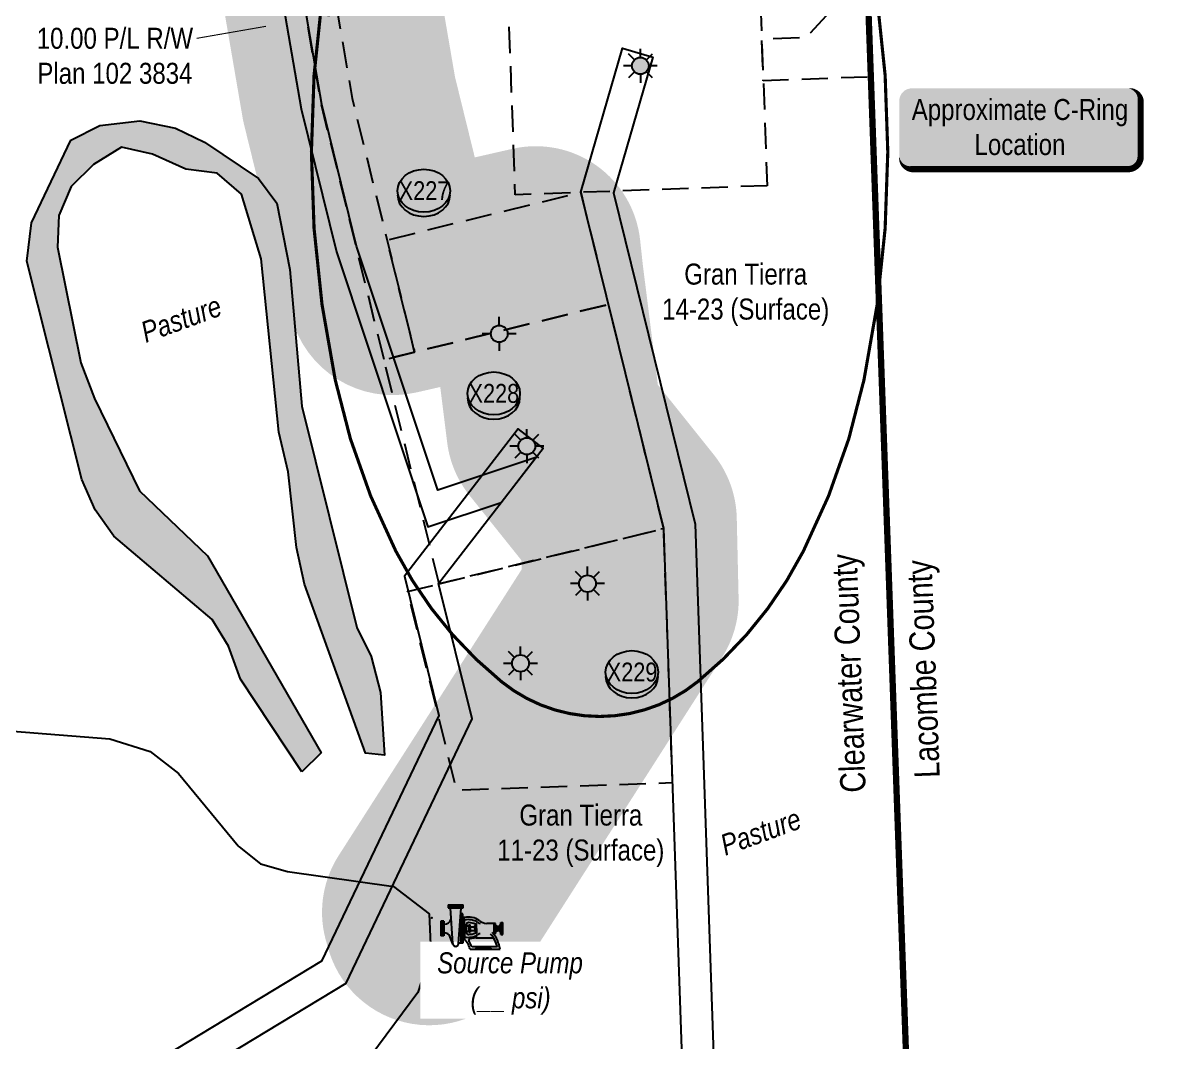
# Model space of a CAD drawing. Extents: x 670596 to 687743, y 5824540 to 5836613.
# Drawn here: x 671163 to 671714, y 5824847 to 5825332 of the extents above; entities that cross this region are included whole.
import ezdxf
from ezdxf.enums import TextEntityAlignment as Align

# ---------------------------------------------------------------- set-up
doc = ezdxf.new("R2010")
doc.units = 0
doc.header["$LTSCALE"] = 5
doc.header["$PDSIZE"] = 0.5
for name, pattern in [('BORDER2', [22.224999999999998, 6.35, -3.175, 6.35, -3.175, 0, -3.175]), ('foc-ACCESSROAD', [3.75, 2.5, -1.25]), ('foc-QUARTERLINE', [33, 25, -3, 2, -3]), ('foc-TRAV', [1.875, 1.25, -0.625])]:
    doc.linetypes.add(name, pattern=pattern)
doc.layers.get('Defpoints').update_dxf_attribs({"color": 9})
doc.layers.add('AS-COUNTY', color=7, linetype='BORDER2', lineweight=60, true_color=0xcc33ff)
for name, color, linetype in [('CG-NOTES', 7, 'Continuous'), ('F-AR', 190, 'foc-ACCESSROAD'), ('F-RW', 190, 'Continuous'), ('F-WS', 190, 'foc-ACCESSROAD'), ('F-WS-S', 8, 'Continuous'), ('L-33', 7, 'Continuous'), ('L-QSEC', 8, 'foc-QUARTERLINE'), ('P-BUFFER-H 30m', 51, 'Continuous'), ('P-CROSSINGS', 250, 'Continuous'), ('P-TXT', 4, 'Continuous'), ('T-WATER', 160, 'Continuous'), ('T-WATER-H', 133, 'Continuous')]:
    doc.layers.add(name, color=color, linetype=linetype)
for name, color, linetype, lineweight in [('F-RW-T', 190, 'Continuous', 9), ('F-WS-T', 190, 'Continuous', 9), ('T-TEXT', 48, 'Continuous', 18)]:
    doc.layers.add(name, color=color, linetype=linetype, lineweight=lineweight)
doc.layers.add('Leedale_Hutterite_Fresh_P', color=7, linetype='Continuous', plot=False)
doc.layers.add('P-PROPOSED_WL2 IOP2', color=7, linetype='Continuous', true_color=0x05c1ff)
doc.styles.add('240', font='ARIALN.TTF', dxfattribs={"height": 30})
doc.styles.add('80', font='ARIALN.TTF', dxfattribs={"height": 10})
doc.styles.add('80CG', font='ARIALN.TTF', dxfattribs={"height": 10})
doc.styles.add('80L', font='ARIALN.TTF', dxfattribs={"height": 10})
doc.styles.add('80LS', font='ARIALNI.TTF', dxfattribs={"height": 10})
doc.styles.add('Crossing', font='ARIALN.TTF', dxfattribs={"height": 10})
doc.styles.add('foc-LtypeFont', font='ARIALN.TTF', dxfattribs={"height": 7.349999999999999})
doc.linetypes.add('foc-TOPO-flowdirection-NOLINE', pattern='A,0,[">",foc-LtypeFont,S=0.3,R=0,X=0,Y=-0.945],-20,[">",foc-LtypeFont,S=0.3,R=0,X=0,Y=-0.945],0', length=20)
doc.dimstyles.new('Compass 5 000', dxfattribs={"dimscale": 5, "dimtxt": 9, "dimasz": 2, "dimexe": 0.2, "dimexo": 0.0625, "dimgap": 0.5, "dimtad": 0, "dimtih": 1, "dimtoh": 1, "dimzin": 0, "dimdsep": 46, "dimtxsty": '80CG', "dimcen": 0.1, "dimse1": 1, "dimse2": 1, "dimclrd": 256, "dimclrt": 256, "dimaunit": 1, "dimadec": 4, "dimazin": 0, "dimtfac": 0.06, "dimtofl": 0, "dimtmove": 0, "dimatfit": 1, "dimfxl": 0.2, "dimtolj": 1, "dimtzin": 0, "dimlwd": -1, "dimarcsym": 0})

# ---------------------------------------------------------------- blocks, each defined once
blk = doc.blocks.new('A$C32476C2E')
for p, q in [((-61.88993703119559, 54.19203774227935), (-61.88993703119559, 47.16078774227935)), ((-61.88993703119559, 54.19203774227935), (-26.73368703119559, 54.19203774227935)), ((-61.88993703119559, 50.67641274227935), (-26.73368703119559, 50.67641274227935)), ((-61.88993703119559, 47.16078774227935), (-26.73368703119559, 47.16078774227935)), ((-51.34306203119559, -37.7901665499885), (-56.61649953119559, 46.37910114464466)), ((-37.28056203119559, -37.21421225772247), (-30.99515946011525, 46.59115535670207)), ((-32.00712453119559, -2.057962257720646), (-32.00712453119559, 33.09828774227935)), ((-27.61259328119559, 33.09828774227935), (-32.00712453119559, 33.09828774227935)), ((-27.61259328119559, 24.30922524227935), (-27.61259328119559, 33.09828774227935)), ((-26.73368703119559, 47.16078774227935), (-26.73368703119559, 54.19203774227935)), ((-72.43681203119559, 15.52016274227935), (-79.46806203119559, 15.52016274227935)), ((-79.46806203119559, 15.52016274227935), (-79.46806203119559, -19.63608725772065)), ((-75.95243703119559, 15.52016274227935), (-75.95243703119559, -19.63608725772065)), ((-72.43681203119559, 15.52016274227935), (-72.43681203119559, -19.63608725772065)), ((-27.61259328119559, -2.057962257720646), (-27.61259328119559, 24.30922524227935)), ((-23.21806203119559, 24.30922524227935), (-27.61259328119559, 24.30922524227935)), ((-23.21806203119559, -2.057962257720646), (-23.21806203119559, 24.30922524227935)), ((-19.70243703119559, -2.057962257720646), (-19.70243703119559, 6.788695671510141)), ((-19.70243703119559, 4.270162742279354), (-13.37431203119559, 4.270162742279354)), ((-13.37431203119559, 6.788695671510141), (-9.858687031195586, 6.788695671510141)), ((-13.37431203119559, -2.057962257720646), (-13.37431203119559, 6.788695671510141)), ((-9.858687031195586, -2.057962257720646), (-9.858687031195586, 6.788695671510141)), ((-9.858687031195586, 2.336568992279354), (1.391312968804414, 2.336568992279354)), ((1.391312968804414, 4.162344098765971), (3.149125468804414, 5.920156598765971)), ((1.391312968804414, -2.057962257720646), (1.391312968804414, 4.162344098765971)), ((3.149125468804414, -2.057962257720646), (3.149125468804414, 8.488912742277535)), ((5.258500468804414, -2.057962257720646), (5.258500468804414, 8.791136355108392)), ((50.61006296880441, 10.24672524227935), (29.51631296880441, 10.24672524227935)), ((47.09443796880441, -14.36264975772065), (47.09443796880441, 10.24672524227935)), ((50.61006296880441, -14.36264975772065), (50.61006296880441, 10.24672524227935)), ((54.12568796880441, 3.215475242279354), (50.61006296880441, 6.731100242279354)), ((54.12568796880441, -7.331399757720646), (54.12568796880441, 3.215475242279354)), ((59.39912546880441, 2.336568992279354), (54.12568796880441, 2.336568992279354)), ((62.91475046880441, 4.973287742279354), (59.39912546880441, 4.973287742279354)), ((59.39912546880441, -9.089212257720646), (59.39912546880441, 4.973287742279354)), ((62.91475046880441, -16.12046225772065), (62.91475046880441, 12.00453774227935)), ((62.91475046880441, 12.00453774227935), (68.18818796880441, 12.00453774227935)), ((68.18818796880441, -16.12046225772065), (68.18818796880441, 12.00453774227935)), ((-72.43681203119559, -19.63608725772065), (-79.46806203119559, -19.63608725772065)), ((-51.12952825602406, -39.24579282118611), (-57.14160108791839, -22.72775847143384)), ((-32.00712453119559, -2.057962257720646), (-32.00712453119559, -37.21421225772247)), ((-27.61259328119559, -2.057962257720646), (-27.61259328119559, -28.42514975772065)), ((-23.21806203119559, -2.057962257720646), (-23.21806203119559, -28.42514975772065)), ((-19.70243703119559, -2.057962257720646), (-19.70243703119559, -10.90462018695325)), ((-19.70243703119559, -8.386087257720646), (-13.37431203119559, -8.386087257720646)), ((-13.37431203119559, -2.057962257720646), (-13.37431203119559, -10.90462018695325)), ((-13.37431203119559, -10.90462018695325), (-9.858687031195586, -10.90462018695325)), ((4.305314451125014, -24.1032480304857), (-10.55041130657628, -26.92590041363292)), ((-9.858687031195586, -2.057962257720646), (-9.858687031195586, -10.90462018695325)), ((-9.858687031195586, -6.452493507720646), (1.391312968804414, -6.452493507720646)), ((1.391312968804414, -2.057962257720646), (1.391312968804414, -8.278268614209082)), ((1.391312968804414, -8.278268614209082), (3.149125468804414, -10.03608111420908)), ((3.149125468804414, -2.057962257720646), (3.149125468804414, -12.60483725772065)), ((4.305314451125014, -18.7489867946224), (4.305314451125014, -24.1032480304857)), ((4.305314451125014, -24.1032480304857), (45.68698958517416, -24.1032480304857)), ((5.258500468804414, -2.057962257720646), (5.258500468804414, -12.9070608705515)), ((50.61006296880441, -14.36264975772065), (45.33662546880441, -14.36264975772065)), ((54.12568796880441, -7.331399757720646), (50.61006296880441, -10.84702475772065)), ((59.39912546880441, -6.452493507720646), (54.12568796880441, -6.452493507720646)), ((62.91475046880441, -9.089212257720646), (59.39912546880441, -9.089212257720646)), ((62.91475046880441, -16.12046225772065), (68.18818796880441, -16.12046225772065)), ((-27.61259328119559, -37.21421225772247), (-37.28056203119559, -37.21421225772247)), ((-27.61259328119559, -28.42514975772247), (-27.61259328119559, -37.21421225772247)), ((-23.21806203119559, -28.42514975772247), (-27.61259328119559, -28.42514975772247)), ((-10.20844021895937, -51.10622978739138), (61.21962951849855, -51.10622978674655)), ((54.91529448686924, -45.8327922872104), (-6.157027354147431, -45.8327922872104)), ((4.34739144838386, -48.9968547872104), (2.23801644838386, -51.1062297872104)), ((39.39662139818392, -48.9968547872104), (4.34739144838386, -48.9968547872104)), ((39.39662139818392, -48.9968547872104), (41.50599639818392, -51.1062297872104))]:
    blk.add_line(p, q)
for centre, radius, start, end in [((-57.26730073718136, 46.51273345590562), 0.6643792624125181, 348.3964511492638, 77.27232175530291), ((-30.28327044337493, 46.43405835053454), 0.7290167634540492, 94.53994781668997, 183.8660646868405), ((-70.65412342620039, 24.2550015530469), 15.97906820182623, 263.5945194043522, 348.0269283035627), ((-14.12740658641269, -21.64374753381162), 46.84352381467226, 56.19006752933596, 101.1900675230694), ((-14.12740658641269, -21.64374753381162), 40.69118006467227, 56.19006752933596, 102.9091653320807), ((-13.70278536785554, 6.004886078939307), 6.050634475722536, 82.55688916562542, 172.5568891640034), ((-13.82035746848851, -30.5925084931514), 42.60658208469801, 66.52910747046464, 88.78776429349294), ((3.526460787146789, 13.36761596629185), 4.893273657836026, 265.5773564003583, 292.9639320502018), ((6.870051198064175, 5.476803549287069), 3.676704022204576, 95.16316725837892, 112.9639320502018), ((13.3930920742896, 17.34113489596712), 7.111909899255153, 226.6907687436891, 273.7462144402068), ((29.21472002402152, 34.98102413032393), 24.73613752766352, 225.6985905132676, 270.6985905142661), ((-71.03880731075333, -26.81022203346765), 14.48443473302684, 16.37075524429027, 95.53868064803719), ((-14.12740658641269, 17.52782301836851), 40.69118006467227, 257.0908346679192, 303.8099324706641), ((-13.70278536785554, -10.12081059438242), 6.050634475722536, 187.4431108359966, 277.4431108343746), ((-9.894168002807419, -30.37973362716184), 3.515624999999996, 100.758207145662, 215.0512070311248), ((-13.82035746848851, 26.47658397770829), 42.60658208469801, 271.212235706507, 293.4708925295354), ((3.526460787146789, -17.48354048173314), 4.893273657836026, 67.03606794979818, 94.42264359964177), ((6.870051198064175, -9.592728064728362), 3.676704022204576, 247.0360679497982, 264.8368327416211), ((13.3930920742896, -21.45705941141023), 7.111909899255153, 86.25378555979323, 133.3092312563109), ((-10.20329619868426, -60.6636075737988), 66.78610585247161, 12.83031304376394, 42.6216932248688), ((-10.20329619868426, -60.6636075737988), 72.0595433524716, 7.621693221470606, 42.6216932248688), ((-44.31181203119559, -37.50218940385457), 7.037144832898841, 182.3453380859005, 2.345338085900539), ((-52.68084889185047, -60.39631423260289), 43.47655882744515, 12.33811534400545, 47.33811534420311), ((-52.68084889185047, -60.39631423260289), 48.74999632744515, 17.38187633220409, 35.05120703112475)]:
    blk.add_arc(centre, radius, start, end)
blk = doc.blocks.new('GABD')
for p, q in [((0, 0.8077887898252811), (0, 1.615577579648743)), ((-0.8077887898243716, 0), (-1.615577579648743, 0)), ((1.615577579648743, 0), (0.8077887898243716, 0)), ((0, -0.8077887898252811), (0, -1.615577579648743))]:
    blk.add_line(p, q)
blk.add_circle((0, 0), 0.8)
blk = doc.blocks.new('GAS')
h = blk.add_hatch(color=255)
h.dxf.hatch_style = 1
edge = h.paths.add_edge_path()
edge.add_arc((0, 0), 0.9, 0, 360)
for p, q in [((-0.5711929310346023, 0.5711929297831376), (-1.142385862069204, 1.142385861385264)), ((0, 0.8077887887338874), (0, 1.615577579286764)), ((0.5711929310309642, 0.5711929297831376), (1.142385862065566, 1.142385861385264)), ((-0.8077887898725749, 0), (-1.615577579628734, 0)), ((1.615577579625096, 0), (0.8077887898689368, 0)), ((-0.5711929310346023, -0.5711929316021271), (-1.142385862069204, -1.142385863204253)), ((0, -0.8077887905528768), (0, -1.615577581105753)), ((1.142385862065566, -1.142385863204253), (0.5711929310309642, -0.5711929316021271))]:
    blk.add_line(p, q)
blk.add_circle((0, 0), 0.8000000000000003)
blk = doc.blocks.new('xing2')
h = blk.add_hatch(color=50)
h.dxf.hatch_style = 1
edge = h.paths.add_edge_path()
edge.add_ellipse((0, 0), major_axis=(-12.5, 0), ratio=0.8162973455633619, start_angle=0, end_angle=360)
h = blk.add_hatch(color=250)
h.dxf.hatch_style = 1
edge = h.paths.add_edge_path()
edge.add_ellipse((0, -2.047489049626165), major_axis=(-12.5, 0), ratio=0.8162973455633619, start_angle=0, end_angle=180)
edge.add_line((12.5, -2.047489049626165), (12.5, 0))
edge.add_ellipse((0, 0), major_axis=(-12.5, 0), ratio=0.8162973455633619, start_angle=0, end_angle=180, ccw=False)
edge.add_line((-12.5, 0), (-12.5, -2.047489049626165))
at = {"color": 250}
blk.add_ellipse((0, 0), major_axis=(-12.5, 0), ratio=0.8162973455633619, dxfattribs=at)
blk.add_ellipse((0, -2.047489049626165), major_axis=(-12.5, 0), ratio=0.8162973455633619, start_param=0, end_param=3.141592653589793, dxfattribs=at)
at = {"color": 250, "style": 'Crossing'}
blk.add_attdef('CROSSING', text='', height=9, dxfattribs=at).set_placement((0.08916442567715421, 0.0199513138486509), align=Align.MIDDLE_CENTER)
at = {"color": 250, "style": 'Crossing', "flags": 1}
for tag, p in [('OWNER', (0.08916442567715421, -12.49201765665748)), ('DESCRIPTION', (0.08916442567715421, -25.770021277247)), ('LOCATION', (0.08916442567715421, -39.30337514164421)), ('DWG_REF', (0.08916442567715421, -52.83672900604233))]:
    blk.add_attdef(tag, text='', height=9, dxfattribs=at).set_placement(p, align=Align.MIDDLE_CENTER)
blk = doc.blocks.new('*D825')
at = {"layer": 'Defpoints', "color": 0, "transparency": 16777216}
for p in [(671297.6824290291, 5825335.644391519), (671287.8357543467, 5825333.946152782), (671297.9769804926, 5825333.936532443)]:
    blk.add_point(p, dxfattribs=at)
at = {"layer": 'F-RW-T', "transparency": 16777216}
for p, q in [((671307.8314917848, 5825335.636122745), (671317.6860030767, 5825337.335713048)), ((671278.2757945181, 5825330.538703405), (671245.5264398147, 5825324.89047956))]:
    blk.add_line(p, q, dxfattribs=at)
for points in [[(671307.5482267344, 5825337.278541294), (671308.1147568353, 5825333.993704196), (671297.9769804926, 5825333.936532443)], [(671277.9925294677, 5825332.181121954), (671278.5590595686, 5825328.896284856), (671288.13030581, 5825332.238293707)]]:
    blk.add_solid(points, dxfattribs=at)
at = {"layer": 'F-RW-T', "transparency": 16777216, "insert": (671206.4404916564, 5825324.890479559), "char_height": 10, "attachment_point": 5, "style": '80CG'}
blk.add_mtext('\\A1;Gran Tierra\\P10.00 P/L R/W\\PPlan 102 3834', dxfattribs=at)

msp = doc.modelspace()

# ---------------------------------------------------------------- hatches: boundary and pattern name
at = {"layer": 'CG-NOTES'}
h = msp.add_hatch(color=255, dxfattribs=at)
edge = h.paths.add_edge_path()
edge.add_line((671586.0569046551, 5825262.633473472), (671689.0446476551, 5825262.633473472))
edge.add_arc((671689.0446476551, 5825268.632759471), 5.999285999685526, 270, 360)
edge.add_line((671695.0439336548, 5825268.632759471), (671695.0439336548, 5825295.129605959))
edge.add_arc((671689.0446476509, 5825295.129605964), 5.999286003876477, 359.9999999555274, 449.9999999599746)
edge.add_line((671689.0446476551, 5825301.128891967), (671586.0569046551, 5825301.128891967))
edge.add_arc((671586.0569046584, 5825295.129605963), 5.999286004342139, 90.00000003224268, 180.0000000355781)
edge.add_line((671580.0576186536, 5825295.129605959), (671580.0576186536, 5825268.632759471))
edge.add_arc((671586.0569046543, 5825268.632759472), 5.999286000616848, 180.0000000088945, 270.0000000077828)
h = msp.add_hatch(color=255, dxfattribs=at)
edge = h.paths.add_edge_path()
edge.add_line((671586.0569046551, 5825262.633473472), (671689.0446476551, 5825262.633473472))
edge.add_arc((671689.0446476551, 5825268.632759471), 5.999285999685526, 270, 360)
edge.add_line((671695.0439336548, 5825268.632759471), (671695.0439336548, 5825295.129605959))
edge.add_arc((671689.0446476509, 5825295.129605964), 5.999286003876477, 359.9999999555274, 449.9999999599746)
edge.add_line((671689.0446476551, 5825301.128891967), (671586.0569046551, 5825301.128891967))
edge.add_arc((671586.0569046584, 5825295.129605963), 5.999286004342139, 90.00000003224268, 180.0000000355781)
edge.add_line((671580.0576186536, 5825295.129605959), (671580.0576186536, 5825268.632759471))
edge.add_arc((671586.0569046543, 5825268.632759472), 5.999286000616848, 180.0000000088945, 270.0000000077828)
at = {"layer": 'P-BUFFER-H 30m'}
h = msp.add_hatch(color=256, dxfattribs=at)
h.dxf.hatch_style = 1
edge = h.paths.add_edge_path()
edge.add_line((677190.8804809288, 5826034.364196857), (676987.8400782319, 5826027.224889108))
edge.add_line((676987.8400782319, 5826027.224889108), (676988.3507168845, 5826011.208282362))
edge.add_arc((676938.3823056491, 5826009.615198222), 49.99380000023535, -120.52104744626439, 1.8260754748254726, ccw=False)
edge.add_line((676912.9927120588, 5825966.548406191), (676909.9340709371, 5825968.351597266))
edge.add_arc((676935.3236645277, 5826011.418389297), 49.99380000083318, 181.8260754748169, 239.4789525533908, ccw=False)
edge.add_line((676885.3552532921, 5826009.825305157), (676883.2220057723, 5826076.736390817))
edge.add_arc((676933.1904170058, 5826078.329474955), 49.9937999983143, 92.0138048504997, 181.8260754727598, ccw=False)
edge.add_line((676931.4336204253, 5826128.292398249), (677186.7816153753, 5826137.270945847))
edge.add_line((677186.7816153753, 5826137.270945847), (677172.574498836, 5826493.956998709))
edge.add_arc((677222.5286888516, 5826495.946717557), 49.99380042781332, 182.2172358071159, 182.2809350214778, ccw=False)
edge.add_line((677172.5723176165, 5826494.012537048), (677161.5759870582, 5826778.027777437))
edge.add_arc((677211.532357861, 5826779.961958033), 49.99379999927343, 133.3220099688192, 182.2172359265373, ccw=False)
edge.add_line((677177.2317179876, 5826816.33290994), (677158.549569825, 5827298.558739234))
edge.add_line((677158.549569825, 5827298.558739234), (677123.3278614666, 5828102.040965809))
edge.add_line((677123.3278614666, 5828102.040965809), (677088.028748123, 5828904.380935578))
edge.add_arc((677137.974234793, 5828906.578297582), 49.99380000040178, 92.09452760875541, 182.5191151791653, ccw=False)
edge.add_line((677136.1470483202, 5828956.53869618), (677941.6879508107, 5828985.999498769))
edge.add_line((677941.6879508107, 5828985.999498769), (678795.3902787333, 5829017.43004334))
edge.add_arc((678838.0138609824, 5828991.303231927), 49.99379999916208, 92.1786548630281, 148.4931142227139, ccw=False)
edge.add_line((678836.1133197733, 5829041.260893816), (679095.9397295007, 5829051.145479688))
edge.add_line((679095.9397295007, 5829051.145479688), (679103.0377456074, 5829053.866932841))
edge.add_arc((679120.93546327, 5829007.186618567), 49.99379999770464, 92.18665993848322, 110.97734287237219, ccw=False)
edge.add_line((679119.0279422487, 5829057.144014434), (679561.0690634183, 5829074.022450952))
edge.add_arc((679566.8769531734, 5829024.367154607), 49.99380000101343, 92.1953972546412, 96.67124038566112, ccw=False)
edge.add_line((679564.9618139244, 5829074.324259008), (680316.8067394629, 5829103.146740815))
edge.add_line((680316.8067394629, 5829103.146740815), (680289.0287524462, 5829852.071255763))
edge.add_line((680289.0287524462, 5829852.071255763), (680264.0539601898, 5830522.758450821))
edge.add_arc((680314.0131344914, 5830524.618811329), 49.99379999675961, 133.2580564013819, 182.1325728501446, ccw=False)
edge.add_line((680279.7531132465, 5830561.028026954), (680276.1957078535, 5830656.553154374))
edge.add_line((680276.1957078535, 5830656.553154374), (680246.2125682475, 5831460.205680083))
edge.add_line((680246.2125682475, 5831460.205680083), (680215.3506607822, 5832284.366377101))
edge.add_arc((680265.3094459989, 5832286.237157142), 49.99379999845644, 92.1486262944868, 182.1445225585416, ccw=False)
edge.add_line((680263.43508773, 5832336.195808237), (681068.8770913476, 5832366.414536078))
edge.add_line((681068.8770913476, 5832366.414536078), (681821.4006106888, 5832394.715976526))
edge.add_line((681821.4006106888, 5832394.715976526), (681805.5984908852, 5832816.244075933))
edge.add_arc((681855.5571990293, 5832818.116913099), 49.99380000031443, 143.1131917431615, 182.1468817975064, ccw=False)
edge.add_line((681815.5710140482, 5832848.124996162), (681834.7319575336, 5832873.657217894))
edge.add_arc((681874.7181425142, 5832843.649134831), 49.99379999989645, 2.145927336964519, 143.1131917428412, ccw=False)
edge.add_line((681924.6768818494, 5832845.521139761), (681941.4012525458, 5832399.193001022))
edge.add_line((681941.4012525458, 5832399.193001022), (682694.7046213544, 5832426.985183655))
edge.add_line((682694.7046213544, 5832426.985183655), (683448.0593631715, 5832454.840189478))
edge.add_line((683448.0593631715, 5832454.840189478), (683412.2190721737, 5833411.236946976))
edge.add_arc((683462.1778053935, 5833413.109115114), 49.9938000001992, 133.5622716260726, 182.1461145137379, ccw=False)
edge.add_line((683427.7249511557, 5833449.335912838), (683406.046508811, 5834013.773954656))
edge.add_line((683406.046508811, 5834013.773954656), (683375.9157095338, 5834817.728394403))
edge.add_line((683375.9157095338, 5834817.728394403), (683345.9769720432, 5835624.469940008))
edge.add_arc((683395.9363817504, 5835626.323968095), 49.99380000002244, 92.2874280629639, 182.1253105176608, ccw=False)
edge.add_line((683393.9410018761, 5835676.277931877), (684197.2898973346, 5835708.36720161))
edge.add_line((684197.2898973346, 5835708.36720161), (684908.4665569164, 5835736.779614375))
edge.add_line((684908.4665569164, 5835736.779614375), (684942.3609480461, 5835811.073273954))
edge.add_arc((684987.8448597557, 5835790.322519415), 49.99379999903799, 65.13145555306909, 155.4764919075257, ccw=False)
edge.add_line((685008.8691414252, 5835835.680645684), (685028.6674978568, 5835826.503762593))
edge.add_arc((685007.6432161885, 5835781.145636323), 49.99379999919473, -16.068914394252715, 65.13145555484948, ccw=False)
edge.add_line((685055.6837318634, 5835767.307685168), (685044.6581673055, 5835729.030789898))
edge.add_line((685044.6581673055, 5835729.030789898), (685314.6884337378, 5835739.386260556))
edge.add_arc((685316.6042525291, 5835689.429182211), 49.99379999981374, 34.222356411706926, 92.19617662151978, ccw=False)
edge.add_line((685357.9421855058, 5835717.545998098), (685598.0179538922, 5835364.581563503))
edge.add_line((685598.0179538922, 5835364.581563503), (685834.7504314238, 5835370.452297323))
edge.add_arc((685835.9898476929, 5835320.473863116), 49.99380000023381, 2.198313207829017, 91.42058810459667, ccw=False)
edge.add_line((685885.9468545618, 5835322.391544829), (685911.1915576167, 5834664.748623219))
edge.add_line((685911.1915576167, 5834664.748623219), (686635.7704043548, 5834691.532356042))
edge.add_line((686635.7704043548, 5834691.532356042), (686625.9926963131, 5834943.667361042))
edge.add_line((686625.9926963131, 5834943.667361042), (686625.6034464774, 5834953.704836996))
edge.add_arc((686675.5596969487, 5834955.642123058), 49.99379999997503, 92.28887452050111, 182.2207976408811, ccw=False)
edge.add_line((686673.563055965, 5835005.596036451), (687058.3659113237, 5835020.97647613))
edge.add_arc((687098.5545669943, 5834991.240101201), 49.99380000066553, 92.51271520238419, 143.5015347609716, ccw=False)
edge.add_line((687096.3627839483, 5835041.185833007), (687099.3595278569, 5835041.317339993))
edge.add_arc((687101.5513109004, 5834991.371608186), 49.99380000256271, 2.5127152038153895, 92.51271519935818, ccw=False)
edge.add_line((687151.4970427067, 5834993.563391233), (687152.4464369555, 5834971.928863783))
edge.add_arc((687102.5007051491, 5834969.737080734), 49.99380000164975, -87.48749154816238, 2.512715205947984, ccw=False)
edge.add_line((687104.6923079671, 5834919.791341019), (687096.4293126514, 5834919.428763471))
edge.add_arc((687094.2377107601, 5834969.37450309), 49.99379986540583, 272.28887346647775, 272.5125073956652, ccw=False)
edge.add_line((687096.2343508195, 5834919.420589795), (686730.5644227695, 5834904.804886732))
edge.add_line((686730.5644227695, 5834904.804886732), (686741.0095050527, 5834635.460490009))
edge.add_arc((686691.05325458, 5834633.523203942), 49.99380000155142, -87.77920235092552, 2.220797646151823, ccw=False)
edge.add_line((686692.9905406494, 5834583.566953469), (686662.1708520589, 5834582.371776638))
edge.add_arc((686660.2335659824, 5834632.328027107), 49.993799998436, 247.18295690103, 272.2207976573724, ccw=False)
edge.add_line((686640.8464810272, 5834586.246349889), (686635.5675002821, 5834588.467277046))
edge.add_line((686635.5675002821, 5834588.467277046), (685862.1137111452, 5834559.876903853))
edge.add_arc((685860.2669739408, 5834609.836583599), 49.99380000099103, 182.1983132067573, 272.1169490162134, ccw=False)
edge.add_line((685810.3099670717, 5834607.918901887), (685785.0407420208, 5835266.200639391))
edge.add_line((685785.0407420208, 5835266.200639391), (685571.6881295895, 5835260.909703347))
edge.add_arc((685570.4487133214, 5835310.888137554), 49.99380000021073, 214.2223564129646, 271.42058810352967, ccw=False)
edge.add_line((685529.1107803453, 5835282.771321665), (685289.297665682, 5835635.349597247))
edge.add_line((685289.297665682, 5835635.349597247), (685002.2255493896, 5835624.340583656))
edge.add_line((685002.2255493896, 5835624.340583656), (684975.4307748425, 5835623.270117534))
edge.add_arc((684973.4350867369, 5835673.224069004), 49.99380000004176, 229.8379582817899, 272.2877815956027, ccw=False)
edge.add_line((684941.1915087594, 5835635.017633451), (684201.4007238897, 5835605.462049946))
edge.add_line((684201.4007238897, 5835605.462049946), (683450.8530729626, 5835575.48189295))
edge.add_line((683450.8530729626, 5835575.48189295), (683478.8314097072, 5834821.566028071))
edge.add_line((683478.8314097072, 5834821.566028071), (683508.9597258829, 5834017.677363908))
edge.add_line((683508.9597258829, 5834017.677363908), (683532.1915619628, 5833412.794458669))
edge.add_arc((683482.2345943314, 5833410.875755069), 49.99379999995887, -46.495354788506916, 2.199485212504726, ccw=False)
edge.add_line((683516.6509952986, 5833374.614324003), (683552.9598423014, 5832405.71416794))
edge.add_arc((683503.0011090818, 5832403.841999803), 49.99380000008286, -87.88247491693062, 2.146114513742873, ccw=False)
edge.add_line((683504.8483485939, 5832353.882338628), (682698.5058997488, 5832324.068132591))
edge.add_line((682698.5058997488, 5832324.068132591), (681892.2713750014, 5832294.323121213))
edge.add_arc((681890.4281704917, 5832344.28293142), 49.99380000310763, 264.0564450952953, 272.1128975843043, ccw=False)
edge.add_arc((681876.3416856104, 5832343.751338695), 49.99379123082461, 272.1539470952598, 280.2658647043726, ccw=False)
edge.add_line((681878.2206829764, 5832293.792870639), (681072.7430562018, 5832263.499894642))
edge.add_line((681072.7430562018, 5832263.499894642), (680320.2486431507, 5832235.267664449))
edge.add_line((680320.2486431507, 5832235.267664449), (680349.1279229098, 5831464.052608143))
edge.add_line((680349.1279229098, 5831464.052608143), (680379.1114616329, 5830660.389395101))
edge.add_line((680379.1114616329, 5830660.389395101), (680384.1821018971, 5830524.230174452))
edge.add_arc((680334.2229329881, 5830522.369669035), 49.99380000044761, -46.742123015459015, 2.132739039330204, ccw=False)
edge.add_line((680368.4828402228, 5830485.960346125), (680391.9449242785, 5829855.896258929))
edge.add_line((680391.9449242785, 5829855.896258929), (680421.6849619369, 5829054.072756211))
edge.add_arc((680371.7255148669, 5829052.219735185), 49.99380000027605, -87.80460273545219, 2.1241555741411275, ccw=False)
edge.add_line((680373.6406541246, 5829002.262630784), (679575.7986518892, 5828971.676820052))
edge.add_arc((679569.97741778, 5829021.330553777), 49.99380000920783, 272.1866600040701, 276.68663828273515, ccw=False)
edge.add_line((679571.8849388589, 5828971.373157901), (679131.7196288949, 5828954.566345371))
edge.add_line((679131.7196288949, 5828954.566345371), (679124.6180614812, 5828951.84353061))
edge.add_arc((679106.7203438181, 5828998.523844884), 49.99379999787134, 272.17865485293623, 290.97734287287045, ccw=False)
edge.add_line((679108.6208850183, 5828948.566182995), (678884.6317231485, 5828940.044954888))
edge.add_arc((678841.9738664721, 5828966.115768113), 49.99380000025629, 272.1084919261836, 328.56835824806956, ccw=False)
edge.add_line((678843.8132294046, 5828916.155816327), (677945.4648178057, 5828883.081549651))
edge.add_line((677945.4648178057, 5828883.081549651), (677193.2629791098, 5828855.571498886))
edge.add_line((677193.2629791098, 5828855.571498886), (677226.2159118258, 5828106.559611387))
edge.add_line((677226.2159118258, 5828106.559611387), (677261.4438908768, 5827302.934352148))
edge.add_arc((677211.4980557177, 5827300.744910261), 49.9938006709377, 2.2186144612774115, 2.5100294866941795, ccw=False)
edge.add_line((677261.4543806409, 5827302.680292831), (677281.716245678, 5826779.678623745))
edge.add_arc((677231.7599214221, 5826777.743241201), 49.99380000313408, -46.67947833548982, 2.2186144610196266, ccw=False)
edge.add_line((677266.0596165219, 5826741.371398317), (677275.4813017863, 5826498.026385084))
edge.add_line((677275.4813017863, 5826498.026385084), (677306.8265570115, 5825711.067586553))
edge.add_line((677306.8265570115, 5825711.067586553), (677315.4714988866, 5825699.600924448))
edge.add_arc((677275.5516906457, 5825669.504596615), 49.99380000570915, 1.9884116911886736, 37.01335822943719, ccw=False)
edge.add_line((677325.5153876417, 5825671.239249744), (677327.4166101103, 5825616.477809747))
edge.add_arc((677277.4529131183, 5825614.743156615), 49.99380000159369, -88.09994367683862, 1.988411694546187, ccw=False)
edge.add_line((677279.1105155938, 5825564.776844037), (677258.016187183, 5825564.077052337))
edge.add_arc((677256.358584709, 5825614.043364914), 49.99380000065875, 181.9899797795944, 271.9000563214632, ccw=False)
edge.add_line((677206.3949352117, 5825612.307344364), (677206.1559706131, 5825619.184880148))
edge.add_line((677206.1559706131, 5825619.184880148), (676448.533593389, 5825593.111541637))
edge.add_line((676448.533593389, 5825593.111541637), (675621.6057719105, 5825565.446610208))
edge.add_line((675621.6057719105, 5825565.446610208), (674813.8111490574, 5825535.401462504))
edge.add_line((674813.8111490574, 5825535.401462504), (674006.0721404072, 5825504.830373805))
edge.add_line((674006.0721404072, 5825504.830373805), (673985.9665052483, 5825504.069421399))
edge.add_arc((673984.0757076475, 5825554.027453082), 49.99380006697655, 271.8479045362655, 272.16748008653553, ccw=False)
edge.add_line((673985.6878290881, 5825504.059652354), (673184.7026517789, 5825478.217304553))
edge.add_line((673184.7026517789, 5825478.217304553), (672384.0685141787, 5825452.35252918))
edge.add_line((672384.0685141787, 5825452.35252918), (672364.0284384795, 5825451.705127283))
edge.add_line((672364.0284384795, 5825451.705127283), (671562.2552382208, 5825423.566951888))
edge.add_line((671562.2552382208, 5825423.566951888), (671405.7156180537, 5825418.102133894))
edge.add_line((671405.7156180537, 5825418.102133894), (671360.4740762493, 5825352.877993526))
edge.add_line((671360.4740762493, 5825352.877993526), (671368.4304930212, 5825306.564644086))
edge.add_line((671368.4304930212, 5825306.564644086), (671377.8639585739, 5825268.224871074))
edge.add_line((671377.8639585739, 5825268.224871074), (671395.7984005411, 5825272.309791232))
edge.add_arc((671406.9011097403, 5825223.564433639), 49.99379999951159, 6.188841273271009, 102.83133203417083, ccw=False)
edge.add_line((671456.6035448087, 5825228.954052057), (671457.8415193033, 5825217.537595057))
edge.add_line((671457.8415193033, 5825217.537595057), (671465.0547432953, 5825159.957371482))
edge.add_line((671465.0547432953, 5825159.957371482), (671491.7121325003, 5825126.618281857))
edge.add_arc((671452.66560341, 5825095.397317675), 49.99380000021132, 1.3091926343059868, 38.64525765748152, ccw=False)
edge.add_line((671502.6463528518, 5825096.539562705), (671503.5232328062, 5825058.170284533))
edge.add_arc((671453.5424833649, 5825057.028039503), 49.99379999983714, -32.60195663096971, 1.3091926343183218, ccw=False)
edge.add_line((671495.658960158, 5825030.091402353), (671398.3099548325, 5824877.882457312))
edge.add_arc((671356.1934780393, 5824904.819094462), 49.99379999988853, 193.7273876631929, 327.3980433691022, ccw=False)
edge.add_arc((671355.0901835654, 5824908.661962905), 49.99381142199702, 147.3980158703505, 198.3106756711487, ccw=False)
edge.add_line((671312.9737100782, 5824935.598626423), (671400.1933682589, 5825071.969944385))
edge.add_line((671400.1933682589, 5825071.969944385), (671400.0947135057, 5825076.286740148))
edge.add_line((671400.0947135057, 5825076.286740148), (671375.283485024, 5825107.316927075))
edge.add_arc((671414.3300141079, 5825138.537891256), 49.9937999940473, 187.1403940578782, 218.6452576603968, ccw=False)
edge.add_line((671364.7239384755, 5825132.323609462), (671361.4009305264, 5825158.849825878))
edge.add_line((671361.4009305264, 5825158.849825878), (671349.9518265205, 5825156.242068364))
edge.add_arc((671338.8491173235, 5825204.987425959), 49.99380000083649, 193.8229906482681, 282.831332031225, ccw=False)
edge.add_line((671290.3032134012, 5825193.042751375), (671268.000625006, 5825283.685598579))
edge.add_arc((671319.4596445936, 5825296.347042568), 52.99380021096017, 189.7479906476479, 193.8229906484293, ccw=False)
edge.add_line((671267.2309690022, 5825287.37440044), (671255.5108952796, 5825355.595546384))
edge.add_arc((671307.739570673, 5825364.568188477), 52.99380000977771, 145.2535906554366, 189.7479906461871, ccw=False)
edge.add_line((671264.1954842594, 5825394.771754126), (671336.2351846354, 5825498.630449963))
edge.add_arc((671377.3142230674, 5825470.136720127), 49.99379999987853, 91.99939063574249, 145.2535906526595, ccw=False)
edge.add_line((671375.56999599, 5825520.100083808), (671558.6523416395, 5825526.491510663))
edge.add_line((671558.6523416395, 5825526.491510663), (672360.4859280474, 5825554.631806166))
edge.add_arc((672362.2393772946, 5825504.668765158), 49.99380012542721, 91.85035024035119, 92.00996624192481, ccw=False)
edge.add_line((672360.6251229485, 5825554.636497085), (672380.7431683653, 5825555.28642947))
edge.add_line((672380.7431683653, 5825555.28642947), (673181.37943923, 5825581.151273713))
edge.add_line((673181.37943923, 5825581.151273713), (673982.2274373757, 5825606.989195724))
edge.add_line((673982.2274373757, 5825606.989195724), (674002.1769675586, 5825607.744286284))
edge.add_line((674002.1769675586, 5825607.744286284), (674809.948702986, 5825638.316602957))
edge.add_line((674809.948702986, 5825638.316602957), (675617.8823731957, 5825668.366912764))
edge.add_arc((675619.7405585845, 5825618.4076575), 49.99380000953518, 91.91611826187881, 92.13007831188071, ccw=False)
edge.add_line((675618.068948932, 5825668.373503441), (676445.0421715702, 5825696.039930785))
edge.add_line((676445.0421715702, 5825696.039930785), (677203.3168126083, 5825722.13574103))
edge.add_line((677203.3168126083, 5825722.13574103), (677190.8804809288, 5826034.364196857))
at = {"layer": 'P-PROPOSED_WL2 IOP2'}
h = msp.add_hatch(color=256, dxfattribs=at)
h.dxf.hatch_style = 1
edge = h.paths.add_edge_path()
edge.add_line((671338.8491173219, 5825204.987425957), (671404.2818604294, 5825219.891013803))
edge.add_line((671404.2818604294, 5825219.891013803), (671405.2040096624, 5825211.38706068))
edge.add_line((671405.2040096624, 5825211.38706068), (671414.3300141138, 5825138.537891258))
edge.add_line((671414.3300141138, 5825138.537891258), (671449.6895445181, 5825094.31546031))
edge.add_line((671449.6895445181, 5825094.31546031), (671450.5223688361, 5825057.873906654))
edge.add_line((671450.5223688361, 5825057.873906654), (671355.0901868712, 5824908.661989273))
edge.add_line((671355.0901868712, 5824908.661989273), (671356.0591689307, 5824907.919606655))
edge.add_line((671356.0591689307, 5824907.919606655), (671356.1934780395, 5824904.819094462))
edge.add_line((671356.1934780395, 5824904.819094462), (671453.5424833648, 5825057.028039503))
edge.add_line((671453.5424833648, 5825057.028039503), (671452.6656034103, 5825095.397317675))
edge.add_line((671452.6656034103, 5825095.397317675), (671417.2015611164, 5825139.750456514))
edge.add_line((671417.2015611164, 5825139.750456514), (671408.1838399237, 5825211.735244864))
edge.add_line((671408.1838399237, 5825211.735244864), (671406.9011097403, 5825223.564433638))
edge.add_line((671406.9011097403, 5825223.564433638), (671341.0577629326, 5825208.567322766))
edge.add_line((671341.0577629326, 5825208.567322766), (671319.4596443883, 5825296.347042516))
edge.add_line((671319.4596443883, 5825296.347042516), (671307.7395706626, 5825364.56818848))
edge.add_line((671307.7395706626, 5825364.56818848), (671378.9220372814, 5825467.191021597))
edge.add_line((671378.9220372814, 5825467.191021597), (671375.1803895684, 5825467.060400221))
edge.add_line((671375.1803895684, 5825467.060400221), (671305.2745226907, 5825366.27802429))
edge.add_arc((671307.7395706626, 5825364.56818848), 2.999999999980736, 145.2535906549994, 189.747990646644)
edge.add_line((671304.7828846701, 5825364.060243659), (671316.5029583959, 5825295.839097698))
edge.add_arc((671319.4596443886, 5825296.347042519), 3.000000000079825, 189.7479906283609, 193.8229906291978)
edge.add_line((671316.5465289267, 5825295.630273165), (671338.8491173221, 5825204.987425957))
at = {"layer": 'T-WATER-H'}
h = msp.add_hatch(color=256, dxfattribs=at)
h.dxf.hatch_style = 1
h.paths.add_polyline_path([(671295.4982725137, 5824975.616306388), (671266.2203006345, 5825019.606674064), (671260.6152771674, 5825035.37170466), (671252.8361349511, 5825048.060153287), (671205.9691059128, 5825087.78721693), (671197.0534221807, 5825100.350440504), (671190.6192466535, 5825114.803620424), (671164.4672859644, 5825218.74450848), (671166.7294178967, 5825237.070708884), (671185.4371548261, 5825276.405602754), (671199.2520153932, 5825283.46410396), (671218.3502266915, 5825285.585290473), (671235.36105343, 5825282.104373091), (671249.177089646, 5825275.4853423), (671274.8722158088, 5825258.222234157), (671283.50309459, 5825246.426401393), (671289.8062286624, 5825214.840874046), (671295.5010255987, 5825149.746717036), (671321.624298472, 5825044.236495154), (671328.5550403076, 5825030.535727678), (671332.9780869198, 5825013.316390136), (671334.8734208364, 5824983.479385981), (671325.8410770715, 5824984.406287054), (671296.7561194971, 5825064.9225603), (671292.9170309303, 5825082.476290598), (671289.0333905789, 5825118.518423033), (671284.5840561858, 5825137.268286786), (671276.1713449402, 5825219.855625035), (671266.7271527004, 5825250.672484265), (671255.0903353388, 5825260.641201967), (671240.2291392923, 5825262.603332452), (671224.3791325138, 5825269.784803512), (671209.6452961762, 5825273.126294612), (671196.2491023093, 5825264.839686004), (671185.5612122728, 5825254.29973464), (671179.688174066, 5825240.495335815), (671179.0551986104, 5825225.440687711), (671190.1641605203, 5825170.332611513), (671196.7749984358, 5825153.345674276), (671218.1022398194, 5825109.463789462), (671250.4910362454, 5825078.413714735), (671304.6694017444, 5824984.539580862)])

# ---------------------------------------------------------------- linework, layer by layer
at = {"layer": 'AS-COUNTY', "const_width": 2.999628000000001, "flags": 128}
msp.add_lwpolyline([(671530.7507380046, 5826257.919088228), (671560.5017887328, 5825473.529992757), (671588.4151578095, 5824698.272476969)], dxfattribs=at)
at = {"layer": 'CG-NOTES', "color": 160, "linetype": 'foc-TRAV', "lineweight": 50, "ltscale": 2, "const_width": 1.500000000000001, "flags": 128}
msp.add_lwpolyline([(671437.3124086526, 5825539.798091739, 0.1720960512170842), (671390.5959756613, 5825523.227904372, 0.1046614925139095), (671340.2421991468, 5825461.026808652, 0.0659958324903324), (671311.3965707503, 5825379.523361968, 0.05213752310477818), (671300.0344018671, 5825270.856108687, 0.0521375231057539), (671311.3965707504, 5825162.188855403, 0.06599583249277445), (671340.2421991468, 5825080.685408722, 0.104661492517611), (671390.5959756613, 5825018.484313003, 0.1720960512262003), (671437.3124086526, 5825001.914125631, 0.1720960512136266), (671484.0288416418, 5825018.484313001, 0.1046614925182097), (671534.3826181585, 5825080.685408722, 0.06599583249033208), (671563.228246555, 5825162.188855402, 0.05213752310477818), (671574.5904154377, 5825270.856108687, 0.05213752310637207), (671563.2282465546, 5825379.523361968, 0.06599583249224504), (671534.3826181585, 5825461.026808652, 0.104661492513637), (671484.0288416428, 5825523.227904373, 0.1720960512103931)], format="xyb", close=True, dxfattribs=at)
msp.add_lwpolyline([(671437.3124086526, 5825539.798091739, 0.1720960512170842), (671390.5959756613, 5825523.227904372, 0.1046614925139095), (671340.2421991468, 5825461.026808652, 0.0659958324903324), (671311.3965707503, 5825379.523361968, 0.05213752310477818), (671300.0344018671, 5825270.856108687, 0.0521375231057539), (671311.3965707504, 5825162.188855403, 0.06599583249277445), (671340.2421991468, 5825080.685408722, 0.104661492517611), (671390.5959756613, 5825018.484313003, 0.1720960512262003), (671437.3124086526, 5825001.914125631, 0.1720960512136266), (671484.0288416418, 5825018.484313001, 0.1046614925182097), (671534.3826181585, 5825080.685408722, 0.06599583249033208), (671563.228246555, 5825162.188855402, 0.05213752310477818), (671574.5904154377, 5825270.856108687, 0.05213752310637207), (671563.2282465546, 5825379.523361968, 0.06599583249224504), (671534.3826181585, 5825461.026808652, 0.104661492513637), (671484.0288416428, 5825523.227904373, 0.1720960512103931)], format="xyb", close=True, dxfattribs=at)
at = {"layer": 'CG-NOTES', "color": 160, "flags": 128}
msp.add_lwpolyline([(671586.0569046551, 5825262.633473472, 2.999643000000006, 2.999643000000006, 0), (671689.0446476551, 5825262.633473472, 2.999643000000006, 2.999643000000006, 0.414213562373095), (671695.0439336548, 5825268.632759471, 2.999643000000006, 2.999643000000006, 0), (671695.0439336548, 5825295.129605959, 2.999643000000006, 0, 0.414213562373095), (671689.0446476551, 5825301.128891967, 0, 0, 0), (671586.0569046551, 5825301.128891967, 0, 0, 0.414213562373095), (671580.0576186536, 5825295.129605959, 0, 0, 0), (671580.0576186536, 5825268.632759471, 0, 2.999643000000006, 0.414213562373095)], format="xyseb", close=True, dxfattribs=at)
msp.add_lwpolyline([(671586.0569046551, 5825262.633473472, 2.999643000000006, 2.999643000000006, 0), (671689.0446476551, 5825262.633473472, 2.999643000000006, 2.999643000000006, 0.414213562373095), (671695.0439336548, 5825268.632759471, 2.999643000000006, 2.999643000000006, 0), (671695.0439336548, 5825295.129605959, 2.999643000000006, 0, 0.414213562373095), (671689.0446476551, 5825301.128891967, 0, 0, 0), (671586.0569046551, 5825301.128891967, 0, 0, 0.414213562373095), (671580.0576186536, 5825295.129605959, 0, 0, 0), (671580.0576186536, 5825268.632759471, 0, 2.999643000000006, 0.414213562373095)], format="xyseb", close=True, dxfattribs=at)
at = {"layer": 'F-AR', "flags": 128}
for points in [[(671560.5017887328, 5825473.529992757), (671566.5132966326, 5825306.568180742), (671515.2864905986, 5825304.723744903), (671514.566851178, 5825324.710793692), (671535.8130840358, 5825325.475770392), (671545.4467887171, 5825335.829114498), (671540.5139528132, 5825472.832214983)], [(671334.6319576311, 5825171.901571006), (671304.766567857, 5825293.281381903), (671291.9172570196, 5825368.075681896), (671360.2137987168, 5825466.537914718), (671378.9220372814, 5825467.191021597), (671307.7395706626, 5825364.56818848), (671319.4596443883, 5825296.347042516), (671349.1975349383, 5825175.48541778)]]:
    msp.add_lwpolyline(points, close=True, dxfattribs=at)
at = {"layer": 'F-RW', "flags": 128}
msp.add_lwpolyline([(671308.662, 5825464.807), (671310.51, 5825412.311), (671281.523, 5825370.525999997), (671295.1740000001, 5825291.424000001), (671311.9539999999, 5825223.178), (671355.4749999996, 5825092.248999996), (671390.4990000001, 5825103.916), (671406.9739999995, 5825125.214999996), (671360.216, 5825109.640000001), (671321.5830000001, 5825225.950999997), (671304.956, 5825293.471), (671292.0689999999, 5825368.192), (671325.3800000001, 5825416.208999996), (671323.6499999999, 5825465.331999997)], close=True, dxfattribs=at)
for points in [[(671486.0658103435, 5824564.720578583), (671482.6130000001, 5824664.672), (671467.869, 5825091.463999996), (671428.362, 5825251.658), (671448.199, 5825320.175), (671462.6059999999, 5825315.981), (671443.8879999996, 5825251.324), (671482.8030000001, 5825093.537), (671501.0539337563, 5824565.22935896)], [(670883.8667994315, 5824544.278590349), (670914.469, 5824631.568), (671316.5630000001, 5824874.869999996), (671376.6300000001, 5825000.733999996), (671360.628, 5825065.297), (671410.4480000001, 5825129.704), (671398.5959999999, 5825138.878999996), (671344.3189999994, 5825068.737), (671360.7779999995, 5825002.336), (671304.8740000001, 5824885.282), (670902.1070000001, 5824641.613), (670867.7915202022, 5824543.732905845)]]:
    msp.add_lwpolyline(points, dxfattribs=at)
at = {"layer": 'F-WS', "flags": 128}
for points in [[(671517.08558915, 5825254.756122947), (671428.3630795963, 5825251.561643555), (671397.1632964445, 5825250.438286423), (671392.8454599209, 5825370.360579127), (671512.7677526266, 5825374.678415651), (671515.2864905986, 5825304.723744903)], [(671349.1975349383, 5825175.485417781), (671336.0567634383, 5825228.892534574), (671428.3054197207, 5825251.590230806), (671441.4461912212, 5825198.183114011)], [(671360.9135006323, 5825065.087337418), (671334.6319576311, 5825171.901571006), (671349.1975349383, 5825175.485417781), (671441.4461912212, 5825198.183114011), (671467.7277342221, 5825091.36888042)]]:
    msp.add_lwpolyline(points, close=True, dxfattribs=at)
msp.add_lwpolyline([(671360.9135006323, 5825065.087337418), (671467.7277342222, 5825091.368880419), (671471.8905438075, 5824970.270408433), (671369.3011392608, 5824966.743855628), (671345.854638926, 5825061.382704006), (671360.9135006323, 5825065.087337418)], dxfattribs=at)
at = {"layer": 'L-QSEC', "flags": 128}
msp.add_lwpolyline([(671588.4151578096, 5824698.272476969), (671560.5017887328, 5825473.529992757)], dxfattribs=at)
at = {"layer": 'Leedale_Hutterite_Fresh_P', "color": 2}
msp.add_point((671357.4685043184, 5824906.068864645), dxfattribs=at)
at = {"layer": 'T-WATER', "linetype": 'foc-TOPO-flowdirection-NOLINE', "flags": 128}
msp.add_lwpolyline([(670604.7748325258, 5826329.855526798), (670626.7140116051, 5826331.99352474), (670661.2651603254, 5826343.911325872), (670700.2631677991, 5826347.526457239), (670757.5619533539, 5826341.042745936), (670789.8533191691, 5826330.633796082), (670823.4419040957, 5826325.876152498), (670841.1141815863, 5826316.972330965), (670849.6159808428, 5826300.511532937), (670850.8782415316, 5826282.495303408), (670849.517132526, 5826276.546673439), (670842.4839422186, 5826262.046326857), (670832.4901519904, 5826248.992667644), (670821.1620285016, 5826238.578235305), (670792.5360943408, 5826223.349318528), (670776.4440663985, 5826218.216417646), (670757.1549228664, 5826218.632329096), (670739.0750617879, 5826223.095212561), (670724.1632387212, 5826223.289849707), (670707.1499035371, 5826218.286617013), (670693.7479160466, 5826210.686368397), (670676.4182755308, 5826190.565671907), (670670.3129732995, 5826178.561139047), (670667.0243075975, 5826164.967633627), (670665.4931580644, 5826149.735156707), (670666.5413138377, 5826132.152524457), (670671.8839133196, 5826114.416720664), (670679.9170304529, 5826101.977784764), (670690.0411659479, 5826093.539624216), (670702.5583226789, 5826087.396745096), (670749.1601347158, 5826075.09942205), (670803.9229473992, 5826042.977233378), (670828.1012432091, 5826024.358162601), (670871.3672178844, 5825980.316614345), (670878.309185195, 5825965.534599662), (670882.0910930092, 5825949.21275891), (670885.804878054, 5825910.350812873), (670892.0700110167, 5825890.48670477), (670911.4571593051, 5825847.679541713), (670939.6470253228, 5825812.264419007), (670974.407151477, 5825782.639809797), (670991.3563030389, 5825756.566576201), (671001.3371431427, 5825747.490450379), (671014.5669505602, 5825741.926354674), (671038.1242491652, 5825718.684227609), (671048.9502059373, 5825710.612437193), (671090.006084187, 5825692.649693561), (671104.6559988369, 5825689.440656203), (671114.2392707762, 5825683.578278534), (671178.7402420687, 5825584.61724991), (671188.0760771112, 5825573.863106403), (671241.3029608353, 5825522.467659934), (671250.3482660613, 5825508.676358154), (671254.0902376709, 5825492.273526858), (671252.7149751994, 5825481.582534571), (671250.1079731102, 5825461.328358911), (671241.6009625704, 5825443.418320624), (671215.7190714291, 5825406.048750304), (671194.5280801287, 5825382.873245625), (671149.9782621262, 5825340.27110511), (671119.3590619817, 5825327.91384697), (671105.1591789103, 5825319.858603083), (671071.376224946, 5825313.329366792), (671020.6021641165, 5825295.765161159), (670988.7828979201, 5825288.194628335), (670970.7513540018, 5825285.674160784), (670961.6551944223, 5825276.560174506), (670954.5360493853, 5825247.557298436), (670950.6982354491, 5825210.9398941), (670953.3073609084, 5825173.019163683), (670962.8029930729, 5825140.864645111), (670983.3209898806, 5825098.310544821), (670990.8690681296, 5825085.158232574), (671000.4062532817, 5825072.838285928), (671006.5490213031, 5825056.409412606), (671006.0949942573, 5825052.576319398), (670996.6989925066, 5825038.952194706), (670971.883126067, 5825017.903727563), (670949.9631740863, 5825014.847427191), (670915.7601060253, 5825022.681287359), (670901.3291549339, 5825030.225121159), (670882.6643292446, 5825053.732500458), (670872.007236085, 5825061.277513501), (670859.9912949381, 5825065.316331655), (670851.296316088, 5825064.356788451), (670840.5359868489, 5825060.482577846), (670836.1011797208, 5825058.885258992), (670835.3879133731, 5825045.144543111), (670839.9401577605, 5825030.067876445), (670848.2163173693, 5825017.060653843), (670871.9902593847, 5825000.065270861), (670883.6793407819, 5824988.580292223), (670900.5920912095, 5824963.715175743), (670928.4751208664, 5824931.679501704), (670938.7139389631, 5824924.796661529), (670951.3561703293, 5824923.986418352), (670968.0920686502, 5824927.457752583), (670979.5169687635, 5824935.32778429), (671009.320072192, 5824988.397805821), (671019.5581559576, 5825000.496254046), (671032.4940908265, 5825010.578504407), (671051.0379766098, 5825016.434324684), (671087.8821064613, 5825017.38331682), (671106.9950049955, 5825010.065607481), (671120.5879262384, 5825001.92849234), (671133.4622925542, 5824996.79755534), (671204.0979342803, 5824991.236794719), (671223.2292316193, 5824985.290672074), (671236.755009198, 5824974.792508124), (671265.2222226674, 5824940.270682088), (671265.6233168722, 5824939.78477002), (671275.7832336603, 5824931.7813723), (671288.6729462235, 5824928.035585092), (671339.1602405743, 5824920.866668519), (671356.0591689307, 5824907.919606655), (671356.8540291593, 5824889.57033865), (671350.7203063137, 5824870.381324971), (671305.9532010652, 5824810.042729139), (671302.4700042591, 5824797.415254486), (671303.2569199059, 5824782.425338265), (671301.4792007126, 5824760.287298607), (671296.6831705617, 5824742.84266666), (671283.9629725215, 5824712.09867441), (671273.6642570037, 5824697.99061246), (671261.9131703594, 5824687.438366512), (671242.801219645, 5824667.356321209), (671204.3682978423, 5824622.016566006), (671181.1568924679, 5824601.793399106), (671152.3301711208, 5824586.448126833), (671100.1229921049, 5824572.603128988), (671078.5712599655, 5824571.033280045), (671061.2902175708, 5824576.028217397), (670995.3313060298, 5824608.76051699), (670980.073214664, 5824606.504539854), (670968.6741966101, 5824600.841455145), (670962.8072240211, 5824590.466223786), (670965.0602162646, 5824573.633373691), (670976.2407905186, 5824547.414278057)], dxfattribs=at)
at = {"layer": 'T-WATER', "flags": 128}
msp.add_lwpolyline([(671295.4982725137, 5824975.616306388), (671266.2203006345, 5825019.606674064), (671260.6152771674, 5825035.37170466), (671252.8361349511, 5825048.060153287), (671205.9691059128, 5825087.78721693), (671197.0534221807, 5825100.350440504), (671190.6192466535, 5825114.803620424), (671164.4672859644, 5825218.74450848), (671166.7294178967, 5825237.070708884), (671185.4371548261, 5825276.405602754), (671199.2520153932, 5825283.46410396), (671218.3502266915, 5825285.585290473), (671235.36105343, 5825282.104373091), (671249.177089646, 5825275.4853423), (671274.8722158088, 5825258.222234157), (671283.50309459, 5825246.426401393), (671289.8062286624, 5825214.840874046), (671295.5010255987, 5825149.746717036), (671321.624298472, 5825044.236495154), (671328.5550403076, 5825030.535727678), (671332.9780869198, 5825013.316390136), (671334.8734208364, 5824983.479385981), (671325.8410770715, 5824984.406287054), (671296.7561194971, 5825064.9225603), (671292.9170309303, 5825082.476290598), (671289.0333905789, 5825118.518423033), (671284.5840561858, 5825137.268286786), (671276.1713449402, 5825219.855625035), (671266.7271527004, 5825250.672484265), (671255.0903353388, 5825260.641201967), (671240.2291392923, 5825262.603332452), (671224.3791325138, 5825269.784803512), (671209.6452961762, 5825273.126294612), (671196.2491023093, 5825264.839686004), (671185.5612122728, 5825254.29973464), (671179.688174066, 5825240.495335815), (671179.0551986104, 5825225.440687711), (671190.1641605203, 5825170.332611513), (671196.7749984358, 5825153.345674276), (671218.1022398194, 5825109.463789462), (671250.4910362454, 5825078.413714735), (671304.6694017444, 5824984.539580862), (671295.4982725137, 5824975.616306388)], close=True, dxfattribs=at)
for points in [[(671133.4622925542, 5824996.79755534), (671204.0979342803, 5824991.236794719), (671223.2292316193, 5824985.290672074), (671236.755009198, 5824974.792508124), (671265.2222226674, 5824940.270682088)], [(671265.2222226674, 5824940.270682088), (671265.6233168722, 5824939.78477002), (671275.7832336603, 5824931.7813723), (671288.6729462235, 5824928.035585092), (671339.1602405743, 5824920.866668519), (671356.0591689307, 5824907.919606655), (671356.8540291593, 5824889.57033865), (671350.7203063137, 5824870.381324971), (671305.9532010652, 5824810.042729139), (671302.4700042591, 5824797.415254486), (671303.2569199059, 5824782.425338265), (671301.4792007126, 5824760.287298607), (671296.6831705617, 5824742.84266666), (671283.9629725215, 5824712.09867441), (671273.6642570037, 5824697.99061246), (671261.9131703594, 5824687.438366512), (671242.801219645, 5824667.356321209), (671204.3682978423, 5824622.016566006), (671181.1568924679, 5824601.793399106), (671152.3301711208, 5824586.448126833)]]:
    msp.add_lwpolyline(points, dxfattribs=at)

# ---------------------------------------------------------------- block references
at = {"layer": 'F-WS-S', "xscale": 5, "yscale": 5, "zscale": 5}
for name, p in [('GAS', (671456.7189833961, 5825311.811631456)), ('GABD', (671389.5200633216, 5825184.196459482)), ('GAS', (671402.6634984593, 5825130.656398141)), ('GAS', (671431.5644990868, 5825065.19844965)), ('GAS', (671399.6370178603, 5825027.225232189))]:
    msp.add_blockref(name, p, dxfattribs=at)
at = {"layer": 'P-CROSSINGS'}
for p, values in [((671353.5884051732, 5825252.353099443), {'CROSSING': 'X227'}), ((671386.8793526749, 5825155.799341957), {'CROSSING': 'X228'}), ((671452.6923469647, 5825023.057297455), {'CROSSING': 'X229'})]:
    msp.add_blockref('xing2', p, dxfattribs=at).add_auto_attribs(values)

# ---------------------------------------------------------------- texts
at = {"layer": 'CG-NOTES', "color": 160, "insert": (671637.550776155, 5825282.631093471), "char_height": 9.998810000000034, "attachment_point": 5, "style": '80'}
msp.add_mtext('Approximate C-Ring\\PLocation', dxfattribs=at)
msp.add_mtext('Approximate C-Ring\\PLocation', dxfattribs=at)
at = {"layer": 'F-WS-T', "char_height": 10, "attachment_point": 5, "style": '80CG'}
for s, insert, width in [('\\A1;Gran Tierra\\P14-23 (Surface)', (671506.9009222484, 5825202.797532029), 86.67255676955035), ('\\A1;Gran Tierra\\P11-23 (Surface)', (671428.3644690803, 5824945.108807757), 78.9949522510232)]:
    msp.add_mtext(s, dxfattribs=dict(at, insert=insert, width=width))
at = {"layer": 'L-33', "color": 200, "linetype": 'Continuous', "true_color": 0xcc33ff, "char_height": 12.00000000000001, "attachment_point": 5, "rotation": 92.17212724857306, "style": '240'}
for s, width, insert in [('Clearwater County', 113.8253206002728, (671557.7472573677, 5825022.562845089)), ('Lacombe County', 103.9290040927694, (671593.2030570214, 5825024.594173317))]:
    msp.add_mtext_dynamic_manual_height_columns(s, width=width, gutter_width=45, heights=[0], dxfattribs=dict(at, insert=insert))
at = {"layer": 'T-TEXT', "style": '80LS'}
for p in [(671237.9895180991, 5825191.254099527), (671514.0426259935, 5824946.964995928)]:
    msp.add_text('Pasture', height=10, rotation=20.00000000000049, dxfattribs=at).set_placement(p, align=Align.MIDDLE_CENTER)

# ---------------------------------------------------------------- dimensions: what is measured, and where the dimension line sits
at = {"layer": 'F-RW-T'}
dim = msp.add_linear_dim(base=(671297.9769804926, 5825333.936532443), p1=(671287.8357543467, 5825333.946152783), p2=(671297.6824290291, 5825335.644391519), angle=9.785436997350041, text='Gran Tierra\\P10.00 P/L R/W\\PPlan 102 3834', dimstyle='Compass 5 000', dxfattribs=at)
dim.commit()
dim.dimension.update_dxf_attribs({"geometry": '*D825', "text_midpoint": (671206.4404916564, 5825324.890479559), "dimtype": 161})

# ---------------------------------------------------------------- next in the draw order: texts
at = {"layer": 'P-TXT', "insert": (671356.8540291593, 5824889.57033865), "char_height": 10, "attachment_point": 1, "style": '80L', "bg_fill": 2}
msp.add_mtext_dynamic_manual_height_columns('\\pi3.0778;{\\fArial Narrow|b0|i1|c0|p34;Source Pump\\P\\pi18.968;(__ psi)}', width=74.50480550659753, gutter_width=45, heights=[0], dxfattribs=at)

# ---------------------------------------------------------------- next in the draw order: block references
at = {"xscale": 0.2000000000000002, "yscale": 0.2000000000000002, "zscale": 0.2000000000000002}
msp.add_blockref('A$C32476C2E', (671377.6264800281, 5824901.318988387), dxfattribs=at)

doc.saveas('drawing.dxf')
